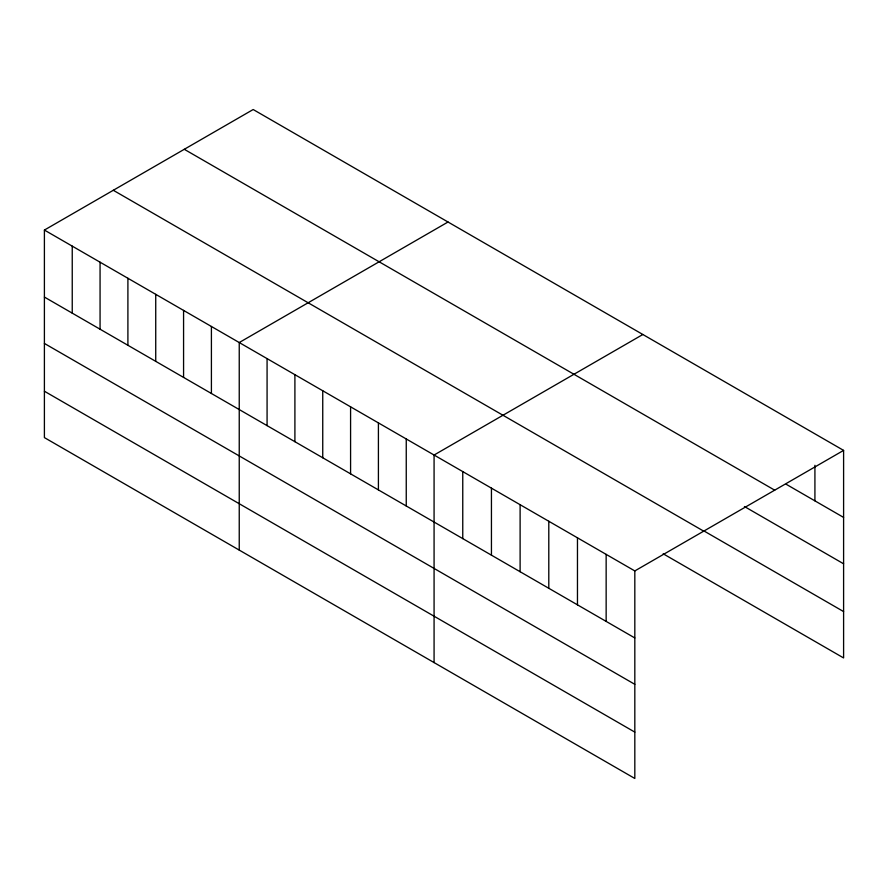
<?xml version="1.0" encoding="UTF-8"?>
<svg xmlns="http://www.w3.org/2000/svg" width="888" height="888" viewBox="0 0 888 888"><rect width="100%" height="100%" fill="white"/><g stroke="black" fill="none" stroke-linecap="round" stroke-linejoin="round"><path stroke-width="1.33" d="M44.4 230.059L634.82 570.929L634.82 778.476L44.4 437.606L44.4 230.059L253.18 109.524L843.6 450.394L843.6 657.941L663.17 553.779M448.018 222.011L239.238 342.546L239.238 550.094M642.856 334.499L434.077 455.033L434.077 662.581M634.82 570.929L843.6 450.394M786.246 484.304L843.6 517.415M184.282 149.295L774.702 490.176M744.422 506.526L843.6 563.791M703.796 530.858L843.6 611.577M113.298 190.276L703.718 531.157M44.4 297.069L634.82 637.95M44.4 343.445L634.82 684.326M44.4 391.231L634.82 732.112M814.918 465.301L814.918 500.854M606.149 554.378L606.149 621.389M577.466 537.817L577.466 604.839M548.795 521.267L548.795 588.278M520.113 504.706L520.113 571.728M491.441 488.145L491.441 555.167M462.759 471.595L462.759 538.605M406.249 438.961L406.249 505.982M378.41 422.899L378.41 489.91M350.582 406.826L350.582 473.837M322.744 390.753L322.744 457.775M294.905 374.681L294.905 441.702M267.077 358.619L267.077 425.63M211.411 326.473L211.411 393.495M183.572 310.4L183.572 377.422M155.733 294.339L155.733 361.349M127.905 278.266L127.905 345.277M100.067 262.193L100.067 329.215M72.239 246.12L72.239 313.142"/></g></svg>
